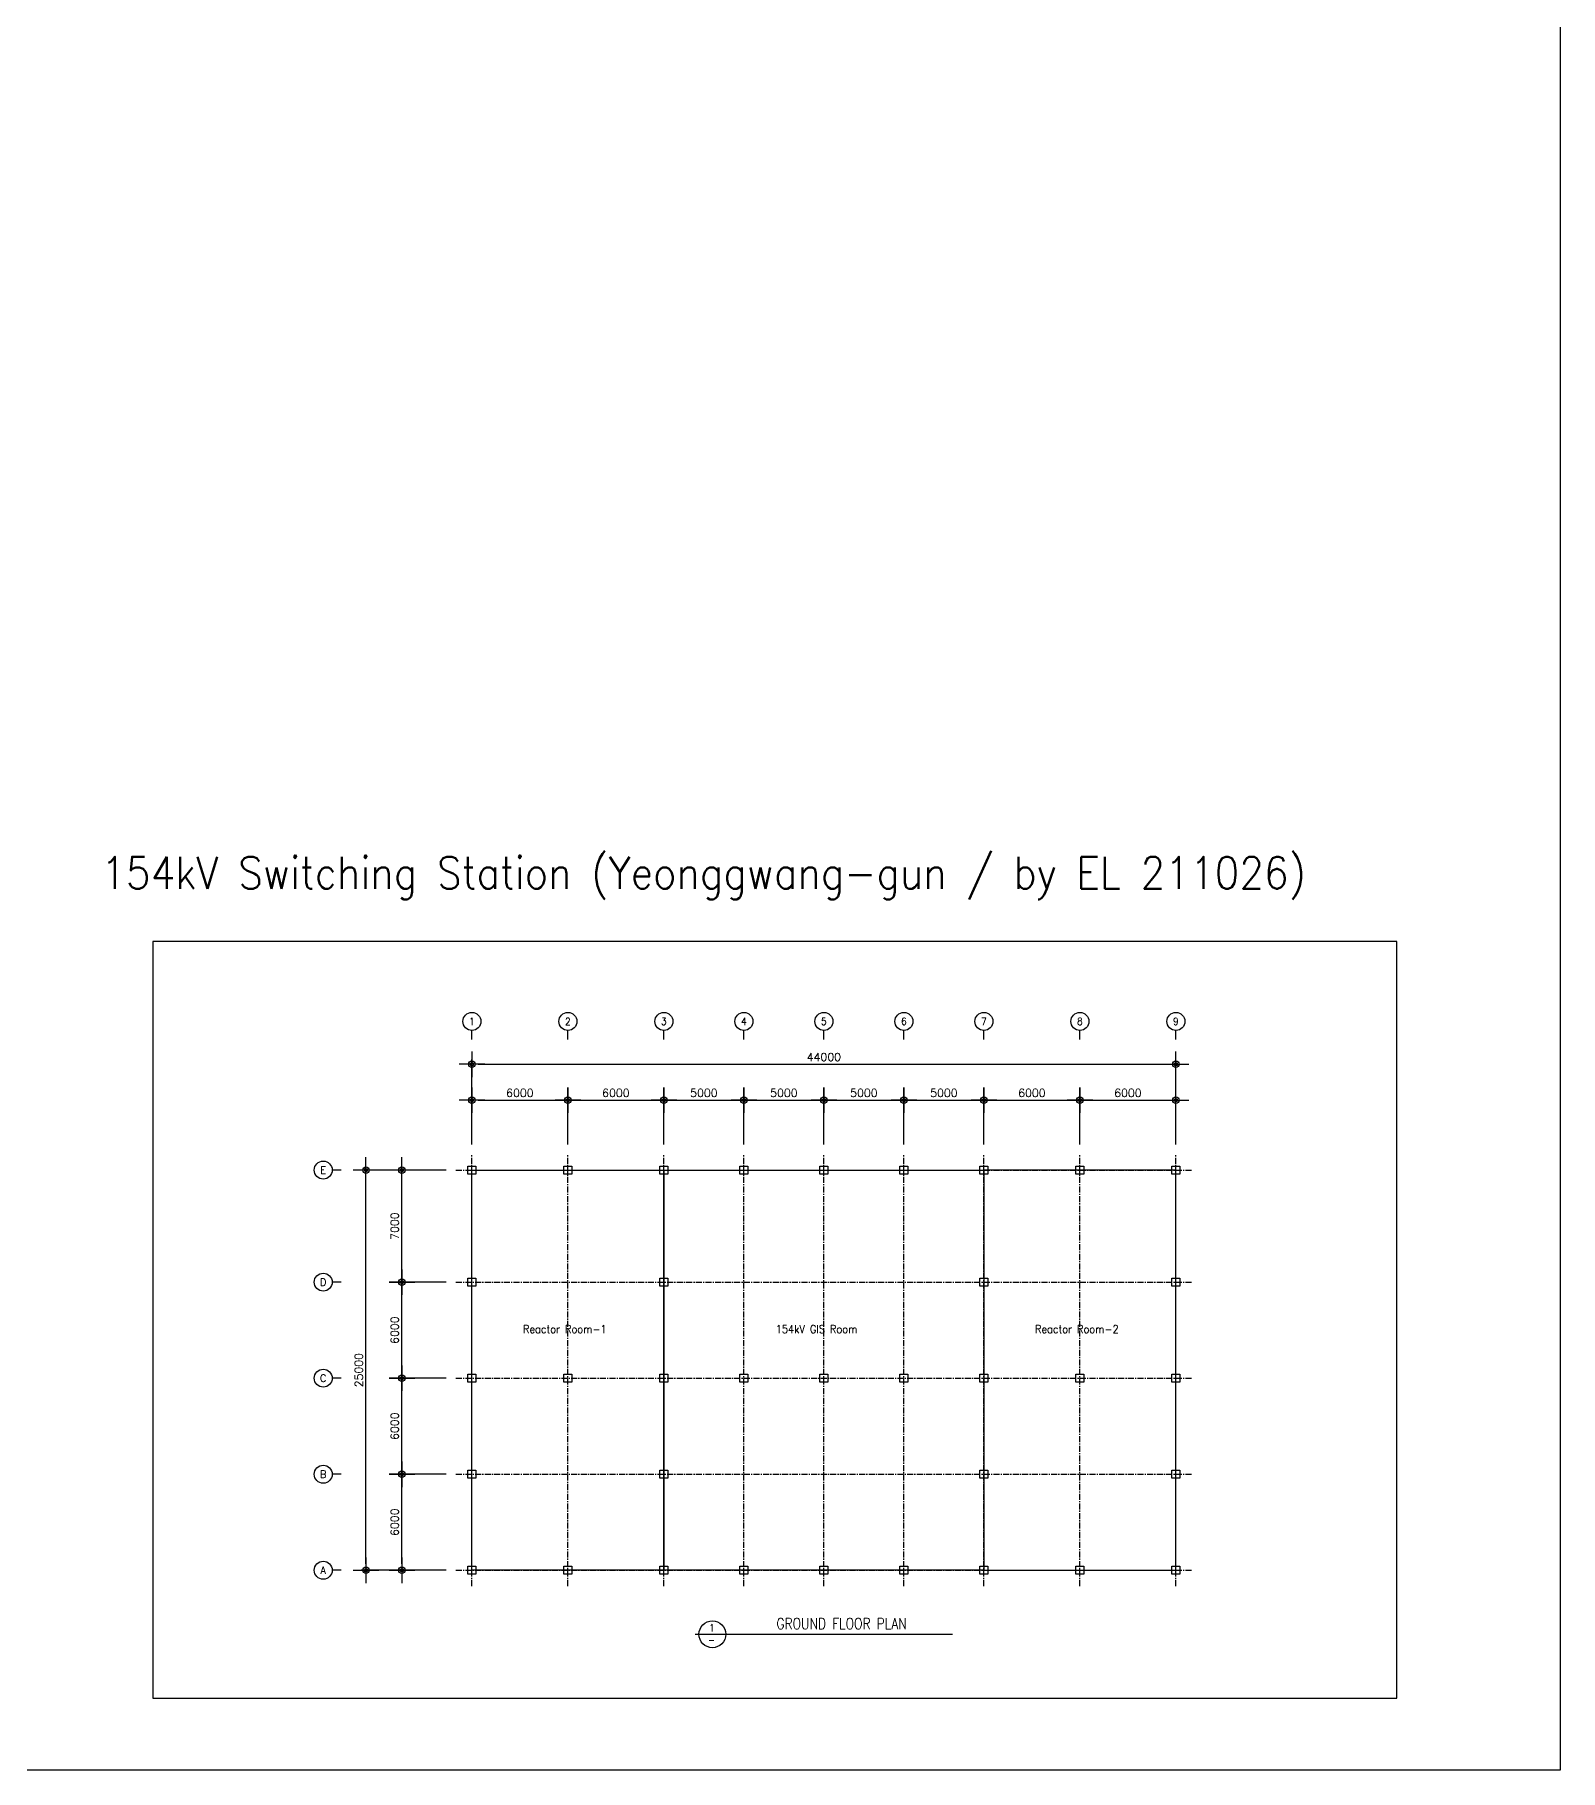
# Model space of a CAD drawing. Header units: millimetres. Extents: x 1547303 to 2238727, y -106680 to 167950.
# Drawn here: x 2027779 to 2123124, y -106680 to 1763 of the extents above; entities that cross this region are included whole.
import ezdxf
from ezdxf.enums import TextEntityAlignment as Align

# ---------------------------------------------------------------- set-up
doc = ezdxf.new("R2010")
doc.units = ezdxf.units.MM
doc.header["$LTSCALE"] = 150
doc.linetypes.add('CENTERX2', pattern=[4, 2.5, -0.5, 0.5, -0.5])
doc.layers.get('Defpoints').update_dxf_attribs({"color": 140})
for name, color, linetype in [('0S_Layout', 2, 'Continuous'), ('7TEXT', 7, 'Continuous'), ('CEN_LINE', 1, 'CENTERX2'), ('DIM', 7, 'Continuous'), ('SYM', 7, 'Continuous'), ('TEXT', 4, 'Continuous'), ('TXT', 2, 'Continuous')]:
    doc.layers.add(name, color=color, linetype=linetype)
doc.styles.add('RomanS', font='romans.shx', dxfattribs={"bigfont": 'whgtxt.shx'})
doc.styles.add('ROMANT', font='ROMANT')
doc.dimstyles.new('HYUN', dxfattribs={"dimscale": 80, "dimtxt": 3, "dimasz": 1, "dimexe": 1.5, "dimexo": 3, "dimgap": 1, "dimtad": 1, "dimdec": 0, "dimzin": 0, "dimdsep": 46, "dimtxsty": 'RomanS', "dimblk": 'd_dot', "dimcen": -1, "dimclrd": 256, "dimclre": 256, "dimclrt": 3, "dimadec": 0, "dimazin": 0, "dimtfac": 1, "dimtdec": 0, "dimtix": 1, "dimtmove": 2, "dimatfit": 3, "dimfxl": 1.5, "dimtolj": 1, "dimtzin": 0, "dimarcsym": 0})

# ---------------------------------------------------------------- blocks, each defined once
blk = doc.blocks.new('d_dot')
for p, q in [((-2, 0), (2, 0)), ((0, -2), (0, 2))]:
    blk.add_line(p, q)
for radius in [0.5, 0.25]:
    blk.add_circle((0, 0), radius)
blk = doc.blocks.new('*D137')
at = {"layer": 'Defpoints', "color": 0}
for p in [(2048484, -69180), (2054101, -69180), (2054101, -94180)]:
    blk.add_point(p, dxfattribs=at)
at = {"layer": 'DIM', "lineweight": -2}
for p, q in [((2053501, -69180), (2048184, -69180)), ((2048484, -93780), (2048484, -69580)), ((2053501, -94180), (2048184, -94180))]:
    blk.add_line(p, q, dxfattribs=at)
at = {"layer": 'DIM', "lineweight": -2, "xscale": 400, "yscale": 400, "zscale": 400}
for p, rotation in [((2048484, -69180), 90), ((2048484, -94180), 270)]:
    blk.add_blockref('d_dot', p, dxfattribs=dict(at, rotation=rotation))
at = {"layer": 'DIM', "color": 3, "insert": (2048034, -81680), "char_height": 500, "attachment_point": 5, "rotation": 90, "style": 'RomanS'}
blk.add_mtext('\\A1;25000', dxfattribs=at)
blk = doc.blocks.new('*D138')
at = {"layer": 'Defpoints', "color": 0}
for p in [(2099101, -62563), (2055101, -68180), (2099101, -68180)]:
    blk.add_point(p, dxfattribs=at)
at = {"layer": 'DIM', "lineweight": -2}
for p, q in [((2055101, -67580), (2055101, -62263)), ((2055501, -62563), (2098701, -62563)), ((2099101, -67580), (2099101, -62263))]:
    blk.add_line(p, q, dxfattribs=at)
at = {"layer": 'DIM', "lineweight": -2, "xscale": 400, "yscale": 400, "zscale": 400, "rotation": 180}
blk.add_blockref('d_dot', (2055101, -62563), dxfattribs=at)
at = {"layer": 'DIM', "lineweight": -2, "xscale": 400, "yscale": 400, "zscale": 400}
blk.add_blockref('d_dot', (2099101, -62563), dxfattribs=at)
at = {"layer": 'DIM', "color": 3, "insert": (2077101, -62113), "char_height": 500, "attachment_point": 5, "style": 'RomanS'}
blk.add_mtext('\\A1;44000', dxfattribs=at)
blk = doc.blocks.new('*D139')
at = {"layer": 'Defpoints', "color": 0}
for p in [(2050728, -69180), (2054101, -69180), (2054101, -76180)]:
    blk.add_point(p, dxfattribs=at)
at = {"layer": 'DIM', "lineweight": -2}
for p, q in [((2053501, -69180), (2050428, -69180)), ((2050728, -75780), (2050728, -69580)), ((2053501, -76180), (2050428, -76180))]:
    blk.add_line(p, q, dxfattribs=at)
at = {"layer": 'DIM', "lineweight": -2, "xscale": 400, "yscale": 400, "zscale": 400}
for p, rotation in [((2050728, -69180), 90), ((2050728, -76180), 270)]:
    blk.add_blockref('d_dot', p, dxfattribs=dict(at, rotation=rotation))
at = {"layer": 'DIM', "color": 3, "insert": (2050278, -72680), "char_height": 500, "attachment_point": 5, "rotation": 90, "style": 'RomanS'}
blk.add_mtext('\\A1;7000', dxfattribs=at)
blk = doc.blocks.new('*D164')
at = {"layer": 'Defpoints', "color": 0}
for p in [(2061101, -64808), (2055101, -68180), (2061101, -68180)]:
    blk.add_point(p, dxfattribs=at)
at = {"layer": 'DIM', "lineweight": -2}
for p, q in [((2055101, -67580), (2055101, -64508)), ((2055501, -64808), (2060701, -64808)), ((2061101, -67580), (2061101, -64508))]:
    blk.add_line(p, q, dxfattribs=at)
at = {"layer": 'DIM', "lineweight": -2, "xscale": 400, "yscale": 400, "zscale": 400, "rotation": 180}
blk.add_blockref('d_dot', (2055101, -64808), dxfattribs=at)
at = {"layer": 'DIM', "lineweight": -2, "xscale": 400, "yscale": 400, "zscale": 400}
blk.add_blockref('d_dot', (2061101, -64808), dxfattribs=at)
at = {"layer": 'DIM', "color": 3, "insert": (2058101, -64358), "char_height": 500, "attachment_point": 5, "style": 'RomanS'}
blk.add_mtext('\\A1;6000', dxfattribs=at)
blk = doc.blocks.new('*D165')
at = {"layer": 'Defpoints', "color": 0}
for p in [(2072101, -64808), (2067101, -68180), (2072101, -68180)]:
    blk.add_point(p, dxfattribs=at)
at = {"layer": 'DIM', "lineweight": -2}
for p, q in [((2067101, -67580), (2067101, -64508)), ((2067501, -64808), (2071701, -64808)), ((2072101, -67580), (2072101, -64508))]:
    blk.add_line(p, q, dxfattribs=at)
at = {"layer": 'DIM', "lineweight": -2, "xscale": 400, "yscale": 400, "zscale": 400, "rotation": 180}
blk.add_blockref('d_dot', (2067101, -64808), dxfattribs=at)
at = {"layer": 'DIM', "lineweight": -2, "xscale": 400, "yscale": 400, "zscale": 400}
blk.add_blockref('d_dot', (2072101, -64808), dxfattribs=at)
at = {"layer": 'DIM', "color": 3, "insert": (2069601, -64358), "char_height": 500, "attachment_point": 5, "style": 'RomanS'}
blk.add_mtext('\\A1;5000', dxfattribs=at)
blk = doc.blocks.new('*D166')
at = {"layer": 'Defpoints', "color": 0}
for p in [(2093101, -64808), (2087101, -68180), (2093101, -68180)]:
    blk.add_point(p, dxfattribs=at)
at = {"layer": 'DIM', "lineweight": -2}
for p, q in [((2087101, -67580), (2087101, -64508)), ((2087501, -64808), (2092701, -64808)), ((2093101, -67580), (2093101, -64508))]:
    blk.add_line(p, q, dxfattribs=at)
at = {"layer": 'DIM', "lineweight": -2, "xscale": 400, "yscale": 400, "zscale": 400, "rotation": 180}
blk.add_blockref('d_dot', (2087101, -64808), dxfattribs=at)
at = {"layer": 'DIM', "lineweight": -2, "xscale": 400, "yscale": 400, "zscale": 400}
blk.add_blockref('d_dot', (2093101, -64808), dxfattribs=at)
at = {"layer": 'DIM', "color": 3, "insert": (2090101, -64358), "char_height": 500, "attachment_point": 5, "style": 'RomanS'}
blk.add_mtext('\\A1;6000', dxfattribs=at)
blk = doc.blocks.new('*D167')
at = {"layer": 'Defpoints', "color": 0}
for p in [(2067101, -64808), (2061101, -68180), (2067101, -68180)]:
    blk.add_point(p, dxfattribs=at)
at = {"layer": 'DIM', "lineweight": -2}
for p, q in [((2061101, -67580), (2061101, -64508)), ((2061501, -64808), (2066701, -64808)), ((2067101, -67580), (2067101, -64508))]:
    blk.add_line(p, q, dxfattribs=at)
at = {"layer": 'DIM', "lineweight": -2, "xscale": 400, "yscale": 400, "zscale": 400, "rotation": 180}
blk.add_blockref('d_dot', (2061101, -64808), dxfattribs=at)
at = {"layer": 'DIM', "lineweight": -2, "xscale": 400, "yscale": 400, "zscale": 400}
blk.add_blockref('d_dot', (2067101, -64808), dxfattribs=at)
at = {"layer": 'DIM', "color": 3, "insert": (2064101, -64358), "char_height": 500, "attachment_point": 5, "style": 'RomanS'}
blk.add_mtext('\\A1;6000', dxfattribs=at)
blk = doc.blocks.new('*D168')
at = {"layer": 'Defpoints', "color": 0}
for p in [(2099101, -64808), (2093101, -68180), (2099101, -68180)]:
    blk.add_point(p, dxfattribs=at)
at = {"layer": 'DIM', "lineweight": -2}
for p, q in [((2093101, -67580), (2093101, -64508)), ((2093501, -64808), (2098701, -64808)), ((2099101, -67580), (2099101, -64508))]:
    blk.add_line(p, q, dxfattribs=at)
at = {"layer": 'DIM', "lineweight": -2, "xscale": 400, "yscale": 400, "zscale": 400, "rotation": 180}
blk.add_blockref('d_dot', (2093101, -64808), dxfattribs=at)
at = {"layer": 'DIM', "lineweight": -2, "xscale": 400, "yscale": 400, "zscale": 400}
blk.add_blockref('d_dot', (2099101, -64808), dxfattribs=at)
at = {"layer": 'DIM', "color": 3, "insert": (2096101, -64358), "char_height": 500, "attachment_point": 5, "style": 'RomanS'}
blk.add_mtext('\\A1;6000', dxfattribs=at)
blk = doc.blocks.new('*D169')
at = {"layer": 'Defpoints', "color": 0}
for p in [(2077101, -64808), (2072101, -68180), (2077101, -68180)]:
    blk.add_point(p, dxfattribs=at)
at = {"layer": 'DIM', "lineweight": -2}
for p, q in [((2072101, -67580), (2072101, -64508)), ((2072501, -64808), (2076701, -64808)), ((2077101, -67580), (2077101, -64508))]:
    blk.add_line(p, q, dxfattribs=at)
at = {"layer": 'DIM', "lineweight": -2, "xscale": 400, "yscale": 400, "zscale": 400, "rotation": 180}
blk.add_blockref('d_dot', (2072101, -64808), dxfattribs=at)
at = {"layer": 'DIM', "lineweight": -2, "xscale": 400, "yscale": 400, "zscale": 400}
blk.add_blockref('d_dot', (2077101, -64808), dxfattribs=at)
at = {"layer": 'DIM', "color": 3, "insert": (2074601, -64358), "char_height": 500, "attachment_point": 5, "style": 'RomanS'}
blk.add_mtext('\\A1;5000', dxfattribs=at)
blk = doc.blocks.new('*D170')
at = {"layer": 'Defpoints', "color": 0}
for p in [(2082101, -64808), (2077101, -68180), (2082101, -68180)]:
    blk.add_point(p, dxfattribs=at)
at = {"layer": 'DIM', "lineweight": -2}
for p, q in [((2077101, -67580), (2077101, -64508)), ((2077501, -64808), (2081701, -64808)), ((2082101, -67580), (2082101, -64508))]:
    blk.add_line(p, q, dxfattribs=at)
at = {"layer": 'DIM', "lineweight": -2, "xscale": 400, "yscale": 400, "zscale": 400, "rotation": 180}
blk.add_blockref('d_dot', (2077101, -64808), dxfattribs=at)
at = {"layer": 'DIM', "lineweight": -2, "xscale": 400, "yscale": 400, "zscale": 400}
blk.add_blockref('d_dot', (2082101, -64808), dxfattribs=at)
at = {"layer": 'DIM', "color": 3, "insert": (2079601, -64358), "char_height": 500, "attachment_point": 5, "style": 'RomanS'}
blk.add_mtext('\\A1;5000', dxfattribs=at)
blk = doc.blocks.new('*D171')
at = {"layer": 'Defpoints', "color": 0}
for p in [(2087101, -64808), (2082101, -68180), (2087101, -68180)]:
    blk.add_point(p, dxfattribs=at)
at = {"layer": 'DIM', "lineweight": -2}
for p, q in [((2082101, -67580), (2082101, -64508)), ((2082501, -64808), (2086701, -64808)), ((2087101, -67580), (2087101, -64508))]:
    blk.add_line(p, q, dxfattribs=at)
at = {"layer": 'DIM', "lineweight": -2, "xscale": 400, "yscale": 400, "zscale": 400, "rotation": 180}
blk.add_blockref('d_dot', (2082101, -64808), dxfattribs=at)
at = {"layer": 'DIM', "lineweight": -2, "xscale": 400, "yscale": 400, "zscale": 400}
blk.add_blockref('d_dot', (2087101, -64808), dxfattribs=at)
at = {"layer": 'DIM', "color": 3, "insert": (2084601, -64358), "char_height": 500, "attachment_point": 5, "style": 'RomanS'}
blk.add_mtext('\\A1;5000', dxfattribs=at)
blk = doc.blocks.new('*D172')
at = {"layer": 'Defpoints', "color": 0}
for p in [(2050728, -76180), (2054101, -76180), (2054101, -82180)]:
    blk.add_point(p, dxfattribs=at)
at = {"layer": 'DIM', "lineweight": -2}
for p, q in [((2053501, -76180), (2050428, -76180)), ((2050728, -81780), (2050728, -76580)), ((2053501, -82180), (2050428, -82180))]:
    blk.add_line(p, q, dxfattribs=at)
at = {"layer": 'DIM', "lineweight": -2, "xscale": 400, "yscale": 400, "zscale": 400}
for p, rotation in [((2050728, -76180), 90), ((2050728, -82180), 270)]:
    blk.add_blockref('d_dot', p, dxfattribs=dict(at, rotation=rotation))
at = {"layer": 'DIM', "color": 3, "insert": (2050278, -79180), "char_height": 500, "attachment_point": 5, "rotation": 90, "style": 'RomanS'}
blk.add_mtext('\\A1;6000', dxfattribs=at)
blk = doc.blocks.new('*D173')
at = {"layer": 'Defpoints', "color": 0}
for p in [(2050728, -82180), (2054101, -82180), (2054101, -88180)]:
    blk.add_point(p, dxfattribs=at)
at = {"layer": 'DIM', "lineweight": -2}
for p, q in [((2053501, -82180), (2050428, -82180)), ((2050728, -87780), (2050728, -82580)), ((2053501, -88180), (2050428, -88180))]:
    blk.add_line(p, q, dxfattribs=at)
at = {"layer": 'DIM', "lineweight": -2, "xscale": 400, "yscale": 400, "zscale": 400}
for p, rotation in [((2050728, -82180), 90), ((2050728, -88180), 270)]:
    blk.add_blockref('d_dot', p, dxfattribs=dict(at, rotation=rotation))
at = {"layer": 'DIM', "color": 3, "insert": (2050278, -85180), "char_height": 500, "attachment_point": 5, "rotation": 90, "style": 'RomanS'}
blk.add_mtext('\\A1;6000', dxfattribs=at)
blk = doc.blocks.new('*D174')
at = {"layer": 'Defpoints', "color": 0}
for p in [(2050728, -88180), (2054101, -88180), (2054101, -94180)]:
    blk.add_point(p, dxfattribs=at)
at = {"layer": 'DIM', "lineweight": -2}
for p, q in [((2053501, -88180), (2050428, -88180)), ((2050728, -93780), (2050728, -88580)), ((2053501, -94180), (2050428, -94180))]:
    blk.add_line(p, q, dxfattribs=at)
at = {"layer": 'DIM', "lineweight": -2, "xscale": 400, "yscale": 400, "zscale": 400}
for p, rotation in [((2050728, -88180), 90), ((2050728, -94180), 270)]:
    blk.add_blockref('d_dot', p, dxfattribs=dict(at, rotation=rotation))
at = {"layer": 'DIM', "color": 3, "insert": (2050278, -91180), "char_height": 500, "attachment_point": 5, "rotation": 90, "style": 'RomanS'}
blk.add_mtext('\\A1;6000', dxfattribs=at)

msp = doc.modelspace()

# ---------------------------------------------------------------- linework, layer by layer
at = {"layer": '0S_Layout', "color": 1}
for points in [[(1817915.6, 81263.6), (2123124.1, 81263.6), (2123124.1, -106680.4), (1817915.6, -106680.4)], [(2112901.9, -54886.4), (2035159.7, -54886.4), (2035159.7, -102180.4), (2112901.9, -102180.4)]]:
    msp.add_lwpolyline(points, close=True, dxfattribs=at)
at = {"layer": '0S_Layout'}
for points in [[(2054850.7, -68930.4), (2055350.7, -68930.4), (2055350.7, -69430.4), (2054850.7, -69430.4)], [(2055100.7, -69180.4), (2067100.7, -69180.4), (2067100.7, -94180.4), (2055100.7, -94180.4)], [(2060850.7, -68930.4), (2061350.7, -68930.4), (2061350.7, -69430.4), (2060850.7, -69430.4)], [(2066850.7, -68930.4), (2067350.7, -68930.4), (2067350.7, -69430.4), (2066850.7, -69430.4)], [(2067100.7, -69180.4), (2087100.7, -69180.4), (2087100.7, -94180.4), (2067100.7, -94180.4)], [(2071850.7, -68930.4), (2072350.7, -68930.4), (2072350.7, -69430.4), (2071850.7, -69430.4)], [(2076850.7, -68930.4), (2077350.7, -68930.4), (2077350.7, -69430.4), (2076850.7, -69430.4)], [(2081850.7, -68930.4), (2082350.7, -68930.4), (2082350.7, -69430.4), (2081850.7, -69430.4)], [(2086850.7, -68930.4), (2087350.7, -68930.4), (2087350.7, -69430.4), (2086850.7, -69430.4)], [(2087100.7, -94180.4), (2099100.7, -94180.4), (2099100.7, -69180.4), (2087100.7, -69180.4)], [(2092850.7, -68930.4), (2093350.7, -68930.4), (2093350.7, -69430.4), (2092850.7, -69430.4)], [(2098850.7, -68930.4), (2099350.7, -68930.4), (2099350.7, -69430.4), (2098850.7, -69430.4)], [(2054850.7, -75930.4), (2055350.7, -75930.4), (2055350.7, -76430.4), (2054850.7, -76430.4)], [(2066850.7, -75930.4), (2067350.7, -75930.4), (2067350.7, -76430.4), (2066850.7, -76430.4)], [(2086850.7, -75930.4), (2087350.7, -75930.4), (2087350.7, -76430.4), (2086850.7, -76430.4)], [(2098850.7, -75930.4), (2099350.7, -75930.4), (2099350.7, -76430.4), (2098850.7, -76430.4)], [(2054850.7, -81930.4), (2055350.7, -81930.4), (2055350.7, -82430.4), (2054850.7, -82430.4)], [(2060850.7, -81930.4), (2061350.7, -81930.4), (2061350.7, -82430.4), (2060850.7, -82430.4)], [(2066850.7, -81930.4), (2067350.7, -81930.4), (2067350.7, -82430.4), (2066850.7, -82430.4)], [(2071850.7, -81930.4), (2072350.7, -81930.4), (2072350.7, -82430.4), (2071850.7, -82430.4)], [(2076850.7, -81930.4), (2077350.7, -81930.4), (2077350.7, -82430.4), (2076850.7, -82430.4)], [(2081850.7, -81930.4), (2082350.7, -81930.4), (2082350.7, -82430.4), (2081850.7, -82430.4)], [(2086850.7, -81930.4), (2087350.7, -81930.4), (2087350.7, -82430.4), (2086850.7, -82430.4)], [(2092850.7, -81930.4), (2093350.7, -81930.4), (2093350.7, -82430.4), (2092850.7, -82430.4)], [(2098850.7, -81930.4), (2099350.7, -81930.4), (2099350.7, -82430.4), (2098850.7, -82430.4)], [(2054850.7, -87930.4), (2055350.7, -87930.4), (2055350.7, -88430.4), (2054850.7, -88430.4)], [(2066850.7, -87930.4), (2067350.7, -87930.4), (2067350.7, -88430.4), (2066850.7, -88430.4)], [(2086850.7, -87930.4), (2087350.7, -87930.4), (2087350.7, -88430.4), (2086850.7, -88430.4)], [(2098850.7, -87930.4), (2099350.7, -87930.4), (2099350.7, -88430.4), (2098850.7, -88430.4)], [(2054850.7, -93930.4), (2055350.7, -93930.4), (2055350.7, -94430.4), (2054850.7, -94430.4)], [(2060850.7, -93930.4), (2061350.7, -93930.4), (2061350.7, -94430.4), (2060850.7, -94430.4)], [(2066850.7, -93930.4), (2067350.7, -93930.4), (2067350.7, -94430.4), (2066850.7, -94430.4)], [(2071850.7, -93930.4), (2072350.7, -93930.4), (2072350.7, -94430.4), (2071850.7, -94430.4)], [(2076850.7, -93930.4), (2077350.7, -93930.4), (2077350.7, -94430.4), (2076850.7, -94430.4)], [(2081850.7, -93930.4), (2082350.7, -93930.4), (2082350.7, -94430.4), (2081850.7, -94430.4)], [(2086850.7, -93930.4), (2087350.7, -93930.4), (2087350.7, -94430.4), (2086850.7, -94430.4)], [(2092850.7, -93930.4), (2093350.7, -93930.4), (2093350.7, -94430.4), (2092850.7, -94430.4)], [(2098850.7, -93930.4), (2099350.7, -93930.4), (2099350.7, -94430.4), (2098850.7, -94430.4)]]:
    msp.add_lwpolyline(points, close=True, dxfattribs=at)
at = {"layer": 'CEN_LINE'}
for p, q in [((2055100.7, -95180.4), (2055100.7, -68180.4)), ((2061100.7, -95180.4), (2061100.7, -68180.4)), ((2067100.7, -95180.4), (2067100.7, -68180.4)), ((2072100.7, -95180.4), (2072100.7, -68180.4)), ((2077100.7, -95180.4), (2077100.7, -68180.4)), ((2082100.7, -95180.4), (2082100.7, -68180.4)), ((2087100.7, -95180.4), (2087100.7, -68180.4)), ((2093100.7, -95180.4), (2093100.7, -68180.4)), ((2099100.7, -95180.4), (2099100.7, -68180.4)), ((2054100.7, -69180.4), (2100100.7, -69180.4)), ((2054100.7, -76180.4), (2100100.7, -76180.4)), ((2054100.7, -82180.4), (2100100.7, -82180.4)), ((2054100.7, -88180.4), (2100100.7, -88180.4)), ((2054100.7, -94180.4), (2100100.7, -94180.4))]:
    msp.add_line(p, q, dxfattribs=at)
at = {"layer": 'SYM', "color": 7}
for p, q in [((2055100.7, -61013.3), (2055100.7, -60450.8)), ((2061100.7, -61013.3), (2061100.7, -60450.8)), ((2067100.7, -61013.3), (2067100.7, -60450.8)), ((2072100.7, -61013.3), (2072100.7, -60450.8)), ((2077100.7, -61013.3), (2077100.7, -60450.8)), ((2082100.7, -61013.3), (2082100.7, -60450.8)), ((2087100.7, -61013.3), (2087100.7, -60450.8)), ((2093100.7, -61013.3), (2093100.7, -60450.8)), ((2099100.7, -61013.3), (2099100.7, -60450.8)), ((2046933.6, -69180.4), (2046371.1, -69180.4)), ((2046933.6, -76180.4), (2046371.1, -76180.4)), ((2046933.6, -82180.4), (2046371.1, -82180.4)), ((2046933.6, -88180.4), (2046371.1, -88180.4)), ((2046933.6, -94180.4), (2046371.1, -94180.4))]:
    msp.add_line(p, q, dxfattribs=at)
for centre in [(2055100.7, -59888.3), (2061100.7, -59888.3), (2067100.7, -59888.3), (2072100.7, -59888.3), (2077100.7, -59888.3), (2082100.7, -59888.3), (2087100.7, -59888.3), (2093100.7, -59888.3), (2099100.7, -59888.3), (2045808.6, -69180.4), (2045808.6, -76180.4), (2045808.6, -82180.4), (2045808.6, -88180.4), (2045808.6, -94180.4)]:
    msp.add_circle(centre, 562.5, dxfattribs=at)
at = {"layer": 'TXT', "color": 7}
msp.add_line((2069057.2, -98180.4), (2085144.3, -98180.4), dxfattribs=at)
msp.add_circle((2070135.1, -98180.4), 840, dxfattribs=at)

# ---------------------------------------------------------------- texts
at = {"layer": '7TEXT', "color": 3, "style": 'RomanS', "width": 0.9}
for s, p in [('1', (2055100.7, -59888.3)), ('2', (2061100.7, -59888.3)), ('3', (2067100.7, -59888.3)), ('4', (2072100.7, -59888.3)), ('5', (2077100.7, -59888.3)), ('6', (2082100.7, -59888.3)), ('7', (2087100.7, -59888.3)), ('8', (2093100.7, -59888.3)), ('9', (2099100.7, -59888.3))]:
    msp.add_text(s, height=450, dxfattribs=at).set_placement(p, align=Align.MIDDLE_CENTER)
at = {"layer": '7TEXT', "color": 3, "style": 'RomanS'}
for s, p in [('E', (2045808.6, -69180.4)), ('D', (2045808.6, -76180.4)), ('C', (2045808.6, -82180.4)), ('B', (2045808.6, -88180.4)), ('A', (2045808.6, -94180.4))]:
    msp.add_text(s, height=450, dxfattribs=at).set_placement(p, align=Align.MIDDLE_CENTER)
at = {"layer": 'TEXT', "style": 'RomanS', "width": 0.9}
for s, height, p in [('154kV Switching Station (Yeonggwang-gun / by EL 211026)', 2000, (2031938.4, -50602.4)), ('Reactor Room-1', 500, (2058296.9, -79115.8)), ('154kV GIS Room', 500, (2074083.3, -79115.8)), ('Reactor Room-2', 500, (2090296.9, -79115.8))]:
    msp.add_text(s, height=height, dxfattribs=at).set_placement(p, align=Align.MIDDLE_LEFT)
at = {"layer": 'TXT', "color": 7, "style": 'ROMANT', "width": 0.8}
for s, p in [('1', (2069947.5, -97999.4)), ('-', (2069874.6, -98770.8))]:
    msp.add_text(s, height=448, dxfattribs=at).set_placement(p)
msp.add_text('GROUND FLOOR PLAN', height=700, dxfattribs=at).set_placement((2082273.2, -97865.2), align=Align.RIGHT)

# ---------------------------------------------------------------- dimensions: what is measured, and where the dimension line sits
at = {"layer": 'DIM'}
for base, p1, p2, picture, middle in [((2099100.7, -62563.3), (2055100.7, -68180.4), (2099100.7, -68180.4), '*D138', (2077100.7, -62113.3)), ((2061100.7, -64808.1), (2055100.7, -68180.4), (2061100.7, -68180.4), '*D164', (2058100.7, -64358.1)), ((2067100.7, -64808.1), (2061100.7, -68180.4), (2067100.7, -68180.4), '*D167', (2064100.7, -64358.1)), ((2072100.7, -64808.1), (2067100.7, -68180.4), (2072100.7, -68180.4), '*D165', (2069600.7, -64358.1)), ((2077100.7, -64808.1), (2072100.7, -68180.4), (2077100.7, -68180.4), '*D169', (2074600.7, -64358.1)), ((2082100.7, -64808.1), (2077100.7, -68180.4), (2082100.7, -68180.4), '*D170', (2079600.7, -64358.1)), ((2087100.7, -64808.1), (2082100.7, -68180.4), (2087100.7, -68180.4), '*D171', (2084600.7, -64358.1)), ((2093100.7, -64808.1), (2087100.7, -68180.4), (2093100.7, -68180.4), '*D166', (2090100.7, -64358.1)), ((2099100.7, -64808.1), (2093100.7, -68180.4), (2099100.7, -68180.4), '*D168', (2096100.7, -64358.1))]:
    dim = msp.add_linear_dim(base=base, p1=p1, p2=p2, dimstyle='HYUN', override={"dimscale": 200, "dimtxt": 2.5, "dimasz": 2}, dxfattribs=at)
    dim.commit()
    dim.dimension.update_dxf_attribs({"geometry": picture, "text_midpoint": middle})
for base, p1, p2, picture, middle in [((2048483.6, -69180.4), (2054100.7, -94180.4), (2054100.7, -69180.4), '*D137', (2048033.6, -81680.4)), ((2050728.4, -69180.4), (2054100.7, -76180.4), (2054100.7, -69180.4), '*D139', (2050278.4, -72680.4)), ((2050728.4, -76180.4), (2054100.7, -82180.4), (2054100.7, -76180.4), '*D172', (2050278.4, -79180.4)), ((2050728.4, -82180.4), (2054100.7, -88180.4), (2054100.7, -82180.4), '*D173', (2050278.4, -85180.4)), ((2050728.4, -88180.4), (2054100.7, -94180.4), (2054100.7, -88180.4), '*D174', (2050278.4, -91180.4))]:
    dim = msp.add_linear_dim(base=base, p1=p1, p2=p2, angle=90, dimstyle='HYUN', override={"dimscale": 200, "dimtxt": 2.5, "dimasz": 2}, dxfattribs=at)
    dim.commit()
    dim.dimension.update_dxf_attribs({"geometry": picture, "text_midpoint": middle})

doc.saveas('drawing.dxf')
